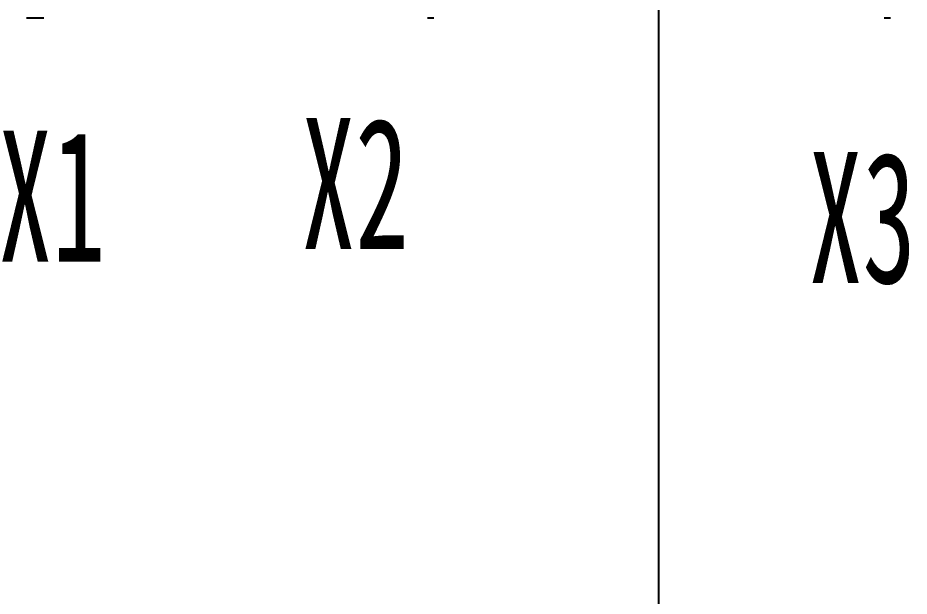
# Model space of a CAD drawing. Header units: millimetres. Extents: x 0 to 6631, y 0 to 4689.
# Drawn here: x 1209.8 to 1481.7, y 3187.3 to 3363.9 of the extents above; entities that cross this region are included whole.
import ezdxf

# ---------------------------------------------------------------- set-up
doc = ezdxf.new("R2010")
doc.units = ezdxf.units.MM
doc.header["$LTSCALE"] = 13
doc.linetypes.add('CENTERX2', pattern=[101.6, 63.5, -12.7, 12.7, -12.7])
for name, color, linetype in [('2', 3, 'Continuous'), ('中心线', 1, 'CENTERX2'), ('几何体', 7, 'Continuous')]:
    doc.layers.add(name, color=color, linetype=linetype)
doc.styles.add('仿宋体', font='')
doc.styles.get('仿宋体').set_extended_font_data('STFangsong')

msp = doc.modelspace()

# ---------------------------------------------------------------- linework, layer by layer
at = {"layer": '中心线'}
msp.add_line((1405.35, 2595.19), (1405.35, 3561.93), dxfattribs=at)
at = {"layer": '几何体'}
for p, q in [((1212.39, 3363.92), (1217.7, 3363.92)), ((1334.72, 3363.92), (1336.67, 3363.92)), ((1474.04, 3363.92), (1475.98, 3363.92))]:
    msp.add_line(p, q, dxfattribs=at)

# ---------------------------------------------------------------- texts
at = {"layer": '2', "style": '仿宋体', "width": 0.6}
for s, p in [('X2', (1296.35, 3293.3)), ('X1', (1203.87, 3289.49)), ('X3', (1451.1, 3282.95))]:
    msp.add_text(s, height=40, dxfattribs=at).set_placement(p)

doc.saveas('drawing.dxf')
